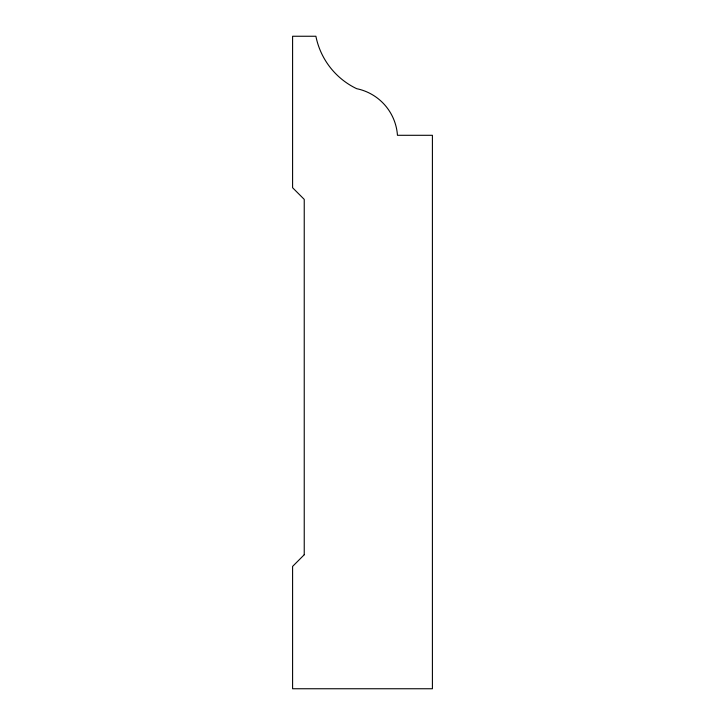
<?xml version="1.0" encoding="UTF-8"?>
<svg xmlns="http://www.w3.org/2000/svg" width="725" height="725" viewBox="0 0 725 725"><rect width="100%" height="100%" fill="white"/><g stroke="black" fill="none" stroke-linecap="round" stroke-linejoin="round"><path stroke-width="1.09" d="M304.237 554.752L292.592 566.406L292.592 688.75L432.408 688.75L432.408 135.294L397.454 135.294A51.176 51.176 0 0 0 356.673 88.686A74.267 74.267 0 0 1 315.892 36.25L292.592 36.25L292.592 187.721L304.237 199.375L304.237 554.752"/></g></svg>
